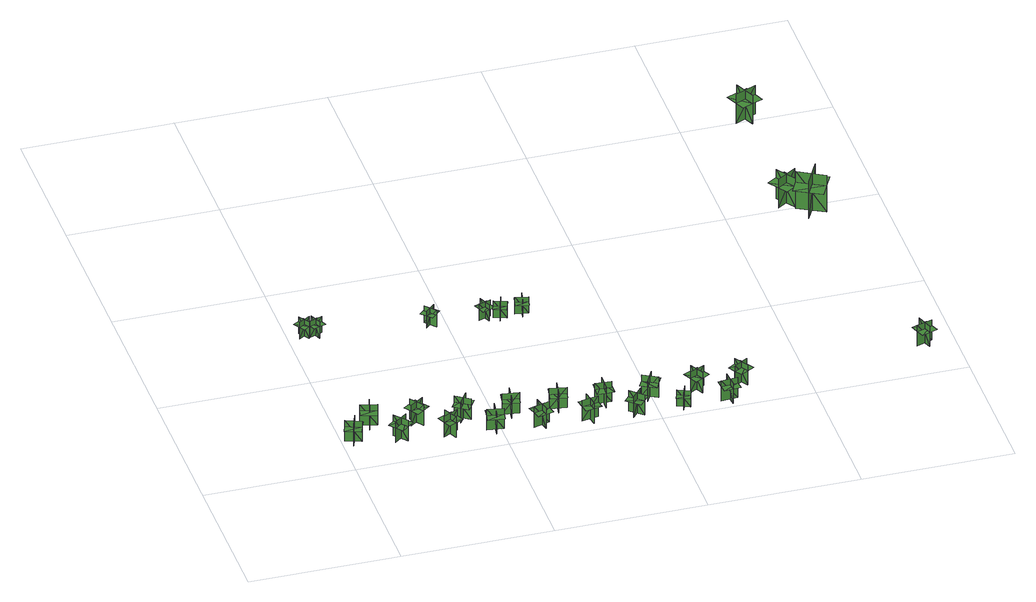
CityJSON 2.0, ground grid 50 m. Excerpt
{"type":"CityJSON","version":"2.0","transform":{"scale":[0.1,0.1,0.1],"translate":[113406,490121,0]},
"CityObjects":{
"tree1":{"type":"SolitaryVegetationObject","geometry":[{"type":"MultiSurface","lod":"1","boundaries":[[[0,1,2]],[[0,2,3]],[[4,5,6]],[[4,6,7]],[[8,9,10]],[[8,10,11]],[[8,11,12]],[[8,12,13]]]}]},
"tree2":{"type":"SolitaryVegetationObject","geometry":[{"type":"MultiSurface","lod":"1","boundaries":[[[14,15,16]],[[14,16,17]],[[18,19,20]],[[18,20,21]],[[22,23,24]],[[22,24,25]],[[22,25,26]],[[22,26,27]]]}]},
"tree3":{"type":"SolitaryVegetationObject","geometry":[{"type":"MultiSurface","lod":"1","boundaries":[[[28,29,30]],[[28,30,31]],[[32,33,34]],[[32,34,35]],[[36,37,38]],[[36,38,39]],[[36,39,40]],[[36,40,41]]]}]},
"tree4":{"type":"SolitaryVegetationObject","geometry":[{"type":"MultiSurface","lod":"1","boundaries":[[[42,43,44]],[[42,44,45]],[[46,47,48]],[[46,48,49]],[[50,51,52]],[[50,52,53]],[[50,53,54]],[[50,54,55]]]}]},
"tree5":{"type":"SolitaryVegetationObject","geometry":[{"type":"MultiSurface","lod":"1","boundaries":[[[56,57,58]],[[56,58,59]],[[60,61,62]],[[60,62,63]],[[64,65,66]],[[64,66,67]],[[64,67,68]],[[64,68,69]]]}]},
"tree6":{"type":"SolitaryVegetationObject","geometry":[{"type":"MultiSurface","lod":"1","boundaries":[[[70,71,72]],[[70,72,73]],[[74,75,76]],[[74,76,77]],[[78,79,80]],[[78,80,81]],[[78,81,82]],[[78,82,83]]]}]},
"tree7":{"type":"SolitaryVegetationObject","geometry":[{"type":"MultiSurface","lod":"1","boundaries":[[[84,85,86]],[[84,86,87]],[[88,89,90]],[[88,90,91]],[[92,93,94]],[[92,94,95]],[[92,95,96]],[[92,96,97]]]}]},
"tree8":{"type":"SolitaryVegetationObject","geometry":[{"type":"MultiSurface","lod":"1","boundaries":[[[98,99,100]],[[98,100,101]],[[102,103,104]],[[102,104,105]],[[106,107,108]],[[106,108,109]],[[106,109,110]],[[106,110,111]]]}]},
"tree9":{"type":"SolitaryVegetationObject","geometry":[{"type":"MultiSurface","lod":"1","boundaries":[[[112,113,114]],[[112,114,115]],[[116,117,118]],[[116,118,119]],[[120,121,122]],[[120,122,123]],[[120,123,124]],[[120,124,125]]]}]},
"tree10":{"type":"SolitaryVegetationObject","geometry":[{"type":"MultiSurface","lod":"1","boundaries":[[[126,127,128]],[[126,128,129]],[[130,131,132]],[[130,132,133]],[[134,135,136]],[[134,136,137]],[[134,137,138]],[[134,138,139]]]}]},
"tree11":{"type":"SolitaryVegetationObject","geometry":[{"type":"MultiSurface","lod":"1","boundaries":[[[140,141,142]],[[140,142,143]],[[144,145,146]],[[144,146,147]],[[148,149,150]],[[148,150,151]],[[148,151,152]],[[148,152,153]]]}]},
"tree12":{"type":"SolitaryVegetationObject","geometry":[{"type":"MultiSurface","lod":"1","boundaries":[[[154,155,156]],[[154,156,157]],[[158,159,160]],[[158,160,161]],[[162,163,164]],[[162,164,165]],[[162,165,166]],[[162,166,167]]]}]},
"tree13":{"type":"SolitaryVegetationObject","geometry":[{"type":"MultiSurface","lod":"1","boundaries":[[[168,169,170]],[[168,170,171]],[[172,173,174]],[[172,174,175]],[[176,177,178]],[[176,178,179]],[[176,179,180]],[[176,180,181]]]}]},
"tree14":{"type":"SolitaryVegetationObject","geometry":[{"type":"MultiSurface","lod":"1","boundaries":[[[182,183,184]],[[182,184,185]],[[186,187,188]],[[186,188,189]],[[190,191,192]],[[190,192,193]],[[190,193,194]],[[190,194,195]]]}]},
"tree15":{"type":"SolitaryVegetationObject","geometry":[{"type":"MultiSurface","lod":"1","boundaries":[[[196,197,198]],[[196,198,199]],[[200,201,202]],[[200,202,203]],[[204,205,206]],[[204,206,207]],[[204,207,208]],[[204,208,209]]]}]},
"tree16":{"type":"SolitaryVegetationObject","geometry":[{"type":"MultiSurface","lod":"1","boundaries":[[[210,211,212]],[[210,212,213]],[[214,215,216]],[[214,216,217]],[[218,219,220]],[[218,220,221]],[[218,221,222]],[[218,222,223]]]}]},
"tree17":{"type":"SolitaryVegetationObject","geometry":[{"type":"MultiSurface","lod":"1","boundaries":[[[224,225,226]],[[224,226,227]],[[228,229,230]],[[228,230,231]],[[232,233,234]],[[232,234,235]],[[232,235,236]],[[232,236,237]]]}]},
"tree18":{"type":"SolitaryVegetationObject","geometry":[{"type":"MultiSurface","lod":"1","boundaries":[[[238,239,240]],[[238,240,241]],[[242,243,244]],[[242,244,245]],[[246,247,248]],[[246,248,249]],[[246,249,250]],[[246,250,251]]]}]},
"tree19":{"type":"SolitaryVegetationObject","geometry":[{"type":"MultiSurface","lod":"1","boundaries":[[[252,253,254]],[[252,254,255]],[[256,257,258]],[[256,258,259]],[[260,261,262]],[[260,262,263]],[[260,263,264]],[[260,264,265]]]}]},
"tree20":{"type":"SolitaryVegetationObject","geometry":[{"type":"MultiSurface","lod":"1","boundaries":[[[266,267,268]],[[266,268,269]],[[270,271,272]],[[270,272,273]],[[274,275,276]],[[274,276,277]],[[274,277,278]],[[274,278,279]]]}]},
"tree21":{"type":"SolitaryVegetationObject","geometry":[{"type":"MultiSurface","lod":"1","boundaries":[[[280,281,282]],[[280,282,283]],[[284,285,286]],[[284,286,287]],[[288,289,290]],[[288,290,291]],[[288,291,292]],[[288,292,293]]]}]},
"tree22":{"type":"SolitaryVegetationObject","geometry":[{"type":"MultiSurface","lod":"1","boundaries":[[[294,295,296]],[[294,296,297]],[[298,299,300]],[[298,300,301]],[[302,303,304]],[[302,304,305]],[[302,305,306]],[[302,306,307]]]}]},
"tree23":{"type":"SolitaryVegetationObject","geometry":[{"type":"MultiSurface","lod":"1","boundaries":[[[308,309,310]],[[308,310,311]],[[312,313,314]],[[312,314,315]],[[316,317,318]],[[316,318,319]],[[316,319,320]],[[316,320,321]]]}]},
"tree24":{"type":"SolitaryVegetationObject","geometry":[{"type":"MultiSurface","lod":"1","boundaries":[[[322,323,324]],[[322,324,325]],[[326,327,328]],[[326,328,329]],[[330,331,332]],[[330,332,333]],[[330,333,334]],[[330,334,335]]]}]},
"tree25":{"type":"SolitaryVegetationObject","geometry":[{"type":"MultiSurface","lod":"1","boundaries":[[[336,337,338]],[[336,338,339]],[[340,341,342]],[[340,342,343]],[[344,345,346]],[[344,346,347]],[[344,347,348]],[[344,348,349]]]}]},
"tree26":{"type":"SolitaryVegetationObject","geometry":[{"type":"MultiSurface","lod":"1","boundaries":[[[350,351,352]],[[350,352,353]],[[354,355,356]],[[354,356,357]],[[358,359,360]],[[358,360,361]],[[358,361,362]],[[358,362,363]]]}]},
"tree27":{"type":"SolitaryVegetationObject","geometry":[{"type":"MultiSurface","lod":"1","boundaries":[[[364,365,366]],[[364,366,367]],[[368,369,370]],[[368,370,371]],[[372,373,374]],[[372,374,375]],[[372,375,376]],[[372,376,377]]]}]},
"tree28":{"type":"SolitaryVegetationObject","geometry":[{"type":"MultiSurface","lod":"1","boundaries":[[[378,379,380]],[[378,380,381]],[[382,383,384]],[[382,384,385]],[[386,387,388]],[[386,388,389]],[[386,389,390]],[[386,390,391]]]}]}
},
"vertices":[
[29,124,6],[48,176,6],[48,176,83],[29,124,83],[62,139,6],[10,158,6],[10,158,83],[62,139,83],[62,139,61],[72,165,61],[20,184,61],[10,158,61],[1,132,61],[53,113,61],
[101,191,9],[115,244,9],[115,244,86],[101,191,86],[133,209,9],[79,223,9],[79,223,86],[133,209,86],[133,209,65],[140,235,65],[87,250,65],[79,223,65],[72,197,65],[125,182,65],
[200,103,6],[164,145,6],[164,145,83],[200,103,83],[203,139,6],[161,104,6],[161,104,83],[203,139,83],[203,139,61],[185,160,61],[143,125,61],[161,104,61],[179,82,61],[221,118,61],
[35,736,8],[73,760,8],[73,760,70],[35,736,70],[64,730,8],[40,767,8],[40,767,70],[64,730,70],[64,730,53],[83,741,53],[59,779,53],[40,767,53],[21,755,53],[45,718,53],
[69,734,8],[111,750,8],[111,750,69],[69,734,69],[96,722,8],[80,763,8],[80,763,69],[96,722,69],[96,722,52],[117,729,52],[101,771,52],[80,763,52],[60,755,52],[75,714,52],
[238,213,8],[270,168,8],[270,168,85],[238,213,85],[232,177,8],[277,209,8],[277,209,85],[232,177,85],[232,177,63],[248,154,63],[293,186,63],[277,209,63],[261,232,63],[216,200,63],
[326,127,6],[350,77,6],[350,77,83],[326,127,83],[314,92,6],[364,116,6],[364,116,83],[314,92,83],[314,92,61],[326,67,61],[376,91,61],[364,116,61],[352,141,61],[302,117,61],
[423,159,7],[377,190,7],[377,190,84],[423,159,84],[416,196,7],[385,149,7],[385,149,84],[416,196,84],[416,196,62],[393,211,62],[362,165,62],[385,149,62],[408,134,62],[439,180,62],
[478,63,4],[486,118,4],[486,118,81],[478,63,81],[508,85,4],[453,93,4],[453,93,81],[508,85,81],[508,85,59],[512,113,59],[457,120,59],[453,93,59],[449,66,59],[504,58,59],
[525,161,5],[579,152,5],[579,152,82],[525,161,82],[546,131,5],[555,186,5],[555,186,82],[546,131,82],[546,131,61],[573,126,61],[583,181,61],[555,186,61],[528,190,61],[519,136,61],
[635,49,3],[621,103,3],[621,103,80],[635,49,80],[654,81,3],[600,67,3],[600,67,80],[654,81,80],[654,81,58],[647,108,58],[593,94,58],[600,67,58],[607,40,58],[661,54,58],
[435,717,5],[465,684,5],[465,684,67],[435,717,67],[434,687,5],[466,718,5],[466,718,67],[434,687,67],[434,687,50],[449,671,50],[481,702,50],[466,718,50],[450,734,50],[418,703,50],
[674,147,6],[729,137,6],[729,137,82],[674,147,82],[695,117,6],[705,171,6],[705,171,82],[695,117,82],[695,117,61],[723,112,61],[732,166,61],[705,171,61],[678,176,61],[668,121,61],
[776,85,5],[785,31,5],[785,31,82],[776,85,82],[754,55,5],[809,64,5],[809,64,82],[754,55,82],[754,55,60],[759,28,60],[813,37,60],[809,64,60],[804,92,60],[749,83,60],
[631,666,6],[615,707,6],[615,707,67],[631,666,67],[643,692,6],[602,677,6],[602,677,67],[643,692,67],[643,692,50],[635,713,50],[594,698,50],[602,677,50],[609,656,50],[651,671,50],
[663,653,8],[677,695,8],[677,695,70],[663,653,70],[689,665,8],[648,680,8],[648,680,70],[689,665,70],[689,665,52],[697,686,52],[655,701,52],[648,680,52],[640,659,52],[682,644,52],
[872,130,6],[817,133,6],[817,133,83],[872,130,83],[848,158,6],[845,102,6],[845,102,83],[848,158,83],[848,158,61],[820,159,61],[817,104,61],[845,102,61],[873,101,61],[875,156,61],
[738,657,6],[747,700,6],[747,700,67],[738,657,67],[763,673,6],[720,682,6],[720,682,67],[763,673,67],[763,673,50],[767,695,50],[724,704,50],[720,682,50],[715,661,50],[758,651,50],
[914,31,3],[950,73,3],[950,73,80],[914,31,80],[951,33,3],[909,69,3],[909,69,80],[951,33,80],[951,33,58],[969,54,58],[927,90,58],[909,69,58],[891,48,58],[933,12,58],
[1006,148,5],[980,99,5],[980,99,82],[1006,148,82],[971,137,5],[1020,111,5],[1020,111,82],[971,137,82],[971,137,60],[958,112,60],[1007,87,60],[1020,111,60],[1033,136,60],[984,161,60],
[1074,22,5],[1090,63,5],[1090,63,66],[1074,22,66],[1101,33,5],[1060,50,5],[1060,50,66],[1101,33,66],[1101,33,49],[1109,54,49],[1068,71,49],[1060,50,49],[1052,29,49],[1093,13,49],
[1123,108,6],[1172,133,6],[1172,133,83],[1123,108,83],[1158,96,6],[1133,145,6],[1133,145,83],[1158,96,83],[1158,96,61],[1183,109,61],[1158,158,61],[1133,145,61],[1108,133,61],[1133,83,61],
[1232,11,6],[1228,66,6],[1228,66,83],[1232,11,83],[1256,39,6],[1201,35,6],[1201,35,83],[1256,39,83],[1256,39,62],[1254,67,62],[1199,62,62],[1201,35,62],[1203,7,62],[1258,12,62],
[1304,93,9],[1275,140,9],[1275,140,85],[1304,93,85],[1312,129,9],[1265,100,9],[1265,100,85],[1312,129,85],[1312,129,64],[1298,153,64],[1251,124,64],[1265,100,64],[1280,77,64],[1327,105,64],
[1909,134,10],[1891,186,10],[1891,186,87],[1909,134,87],[1925,167,10],[1873,148,10],[1873,148,87],[1925,167,87],[1925,167,65],[1916,193,65],[1864,174,65],[1873,148,65],[1883,122,65],[1935,141,65],
[1675,1005,9],[1740,1048,9],[1740,1048,117],[1675,1005,117],[1726,995,9],[1683,1059,9],[1683,1059,117],[1726,995,117],[1726,995,87],[1758,1016,87],[1715,1081,87],[1683,1059,87],[1651,1038,87],[1693,973,87],
[1749,922,9],[1796,1010,9],[1796,1010,148],[1749,922,148],[1813,941,9],[1725,988,9],[1725,988,148],[1813,941,148],[1813,941,109],[1836,985,109],[1749,1032,109],[1725,988,109],[1702,944,109],[1789,897,109],
[1681,1491,10],[1752,1522,10],[1752,1522,118],[1681,1491,118],[1729,1472,10],[1698,1543,10],[1698,1543,118],[1729,1472,118],[1729,1472,87],[1764,1487,87],[1734,1558,87],[1698,1543,87],[1663,1528,87],[1693,1457,87]
]}
